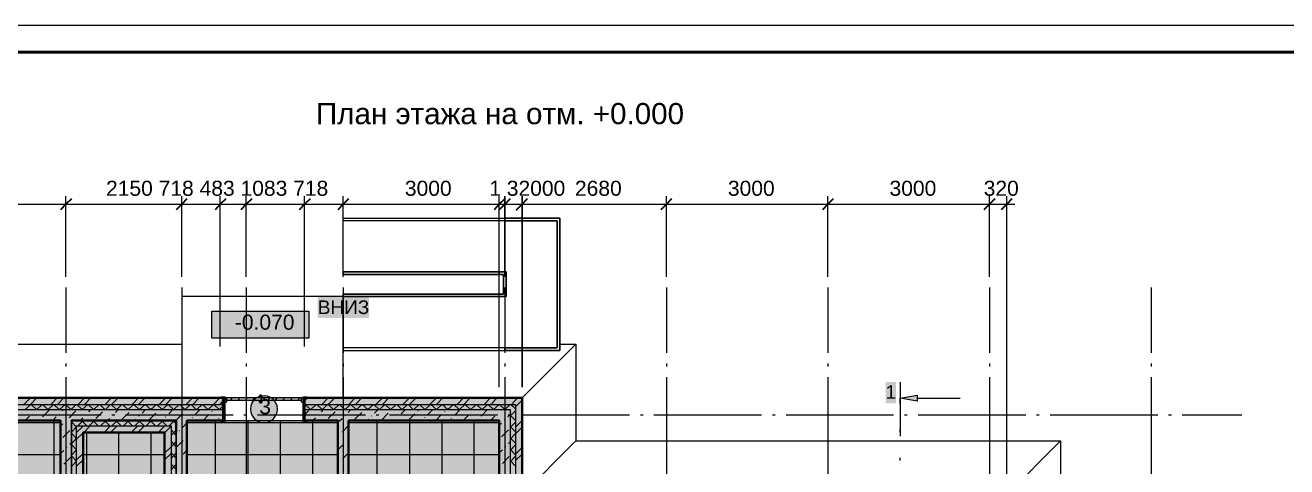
# Model space of a CAD drawing. Header units: millimetres. Extents: x -6983 to 114033, y -5968 to 36007.
# Drawn here: x 8243 to 31659, y 27802 to 36007 of the extents above; entities that cross this region are included whole.
import ezdxf

# ---------------------------------------------------------------- set-up
doc = ezdxf.new("R2010")
doc.units = ezdxf.units.MM
doc.layers.add('PDF _Геометрия', color=7, linetype='Continuous')
doc.layers.add('PDF _Текст', color=7, linetype='Continuous')
doc.layers.add('PDF _Сплошная заливка', color=7, linetype='Continuous', true_color=0xffffff)
doc.styles.add('PDF Arial', font='arial.ttf')

msp = doc.modelspace()

# ---------------------------------------------------------------- hatches: boundary and pattern name
at = {"layer": 'PDF _Сплошная заливка', "transparency": 33554559}
for color, points in [(256, [(13674, 30954), (13674, 30565), (14622, 30565), (14622, 30954)]), (256, [(11707, 30692), (11707, 30193), (13505, 30193), (13505, 30692)]), (256, [(24214, 29380), (24214, 28983), (24405, 28983), (24405, 29380)]), (256, [(11977, 29084), (11977, 29042), (12676, 29042), (12676, 29084)]), (256, [(12739, 29118), (12709, 29122), (12642, 29122), (12608, 29118), (12591, 29110), (12578, 29105), (12561, 29097), (12549, 29093), (12540, 29084), (12532, 29080), (12523, 29071), (12515, 29067), (12506, 29059), (12498, 29055), (12494, 29046), (12477, 29029), (12472, 29021), (12456, 29004), (12451, 28991), (12447, 28983), (12443, 28970), (12439, 28961), (12434, 28949), (12430, 28940), (12426, 28906), (12422, 28877), (12426, 28873), (12426, 28843), (12430, 28843), (12430, 28809), (12434, 28809), (12434, 28801), (12439, 28801), (12439, 28788), (12443, 28788), (12443, 28780), (12447, 28780), (12447, 28767), (12451, 28767), (12451, 28758), (12456, 28758), (12456, 28746), (12460, 28746), (12477, 28729), (12477, 28720), (12481, 28720), (12498, 28703), (12498, 28695), (12506, 28695), (12523, 28678), (12532, 28674), (12549, 28657), (12561, 28653), (12578, 28644), (12591, 28640), (12608, 28631), (12642, 28627), (12709, 28623), (12709, 28627), (12739, 28631), (12752, 28636), (12769, 28644), (12781, 28648), (12807, 28661), (12815, 28669), (12824, 28674), (12832, 28682), (12841, 28686), (12862, 28708), (12866, 28716), (12874, 28725), (12879, 28733), (12887, 28741), (12896, 28758), (12900, 28771), (12904, 28780), (12908, 28792), (12912, 28801), (12917, 28813), (12921, 28843), (12925, 28906), (12921, 28906), (12921, 28936), (12917, 28936), (12917, 28949), (12912, 28949), (12912, 28957), (12908, 28957), (12908, 28970), (12904, 28970), (12904, 28978), (12900, 28978), (12900, 28991), (12896, 28991), (12896, 29000), (12891, 29000), (12891, 29008), (12883, 29016), (12879, 29016), (12879, 29025), (12870, 29033), (12866, 29033), (12866, 29042), (12845, 29063), (12836, 29067), (12832, 29071), (12824, 29076), (12819, 29080), (12811, 29084), (12807, 29088), (12781, 29101), (12769, 29105), (12752, 29114)]), (256, [(12676, 29084), (12676, 29042), (13369, 29042), (13369, 29084)]), (256, [(17343, 29084), (17343, 27282), (17465, 27282), (17465, 29084)]), (7, [(24777, 29029), (24798, 29025), (24798, 29131), (24777, 29131), (24726, 29122), (24705, 29118), (24654, 29110), (24633, 29105), (24582, 29097), (24561, 29093), (24485, 29080), (24561, 29067), (24582, 29063), (24633, 29055), (24654, 29050), (24705, 29042), (24726, 29038)]), (256, [(17042, 28864), (17042, 27062), (17245, 27062), (17245, 28864)]), (256, [(17245, 28961), (17245, 27163), (17343, 27163), (17343, 28961)]), (256, [(8897, 28661), (8897, 25864), (9100, 25864), (9100, 28661)]), (256, [(9100, 28661), (9100, 25966), (9197, 25966), (9197, 28661)]), (256, [(9197, 28661), (9197, 28564), (11046, 28564), (11046, 28661)]), (256, [(11046, 28661), (11046, 25864), (11245, 25864), (11245, 28661)]), (256, [(9197, 28564), (9197, 26084), (9320, 26084), (9320, 28564)]), (256, [(9320, 28564), (9320, 28441), (10949, 28441), (10949, 28564)]), (256, [(10826, 28441), (10826, 25966), (10949, 25966), (10949, 28441)]), (256, [(10949, 28564), (10949, 25864), (11046, 25864), (11046, 28564)])]:
    msp.add_hatch(color=color, dxfattribs=at).paths.add_polyline_path(points)
h = msp.add_hatch(color=256, dxfattribs=at)
h.paths.add_polyline_path([(1103, 28961), (1103, 29084), (-196, 29084), (-196, 28961)])
h.paths.add_polyline_path([(6951, 28961), (6951, 29084), (5300, 29084), (5300, 28961)])
h.paths.add_polyline_path([(11918, 28961), (11918, 29084), (8051, 29084), (8051, 28961)])
h.paths.add_polyline_path([(13429, 29084), (13429, 28961), (17343, 28961), (17343, 29084)])
h.paths.add_polyline_path([(4200, 28961), (4200, 29084), (2203, 29084), (2203, 28961)])
h = msp.add_hatch(color=256, dxfattribs=at)
h.paths.add_polyline_path([(11956, 29093), (11952, 29097), (11867, 29097), (11863, 29088), (11956, 29084)])
h.paths.add_polyline_path([(13484, 29093), (13479, 29097), (13395, 29097), (13395, 29084), (13484, 29084)])
h = msp.add_hatch(color=256, dxfattribs=at)
h.paths.add_polyline_path([(11986, 29008), (11986, 29033), (11973, 29033), (11973, 29084), (11939, 29084), (11939, 29008)])
h.paths.add_polyline_path([(13365, 29033), (13365, 29008), (13408, 29008), (13408, 29084), (13374, 29084), (13374, 29033)])
h = msp.add_hatch(color=256, dxfattribs=at)
h.paths.add_polyline_path([(1103, 28864), (1103, 28961), (-99, 28961), (-99, 28864)])
h.paths.add_polyline_path([(6951, 28864), (6951, 28961), (5300, 28961), (5300, 28864)])
h.paths.add_polyline_path([(11918, 28864), (11918, 28961), (8051, 28961), (8051, 28864)])
h.paths.add_polyline_path([(13429, 28961), (13429, 28864), (17245, 28864), (17245, 28961)])
h.paths.add_polyline_path([(4200, 28864), (4200, 28961), (2203, 28961), (2203, 28864)])
h = msp.add_hatch(color=256, dxfattribs=at)
h.paths.add_polyline_path([(1103, 28661), (1103, 28864), (104, 28864), (104, 28661)])
h.paths.add_polyline_path([(6951, 28661), (6951, 28864), (5300, 28864), (5300, 28661)])
h.paths.add_polyline_path([(11918, 28661), (11918, 28864), (8051, 28864), (8051, 28661)])
h.paths.add_polyline_path([(13429, 28864), (13429, 28661), (17042, 28661), (17042, 28864)])
h.paths.add_polyline_path([(4200, 28661), (4200, 28864), (2203, 28864), (2203, 28661)])
h = msp.add_hatch(color=256, dxfattribs=at)
h.paths.add_polyline_path([(11956, 28661), (11956, 29008), (11939, 29008), (11939, 28661)])
h.paths.add_polyline_path([(13395, 29008), (13395, 28661), (13408, 28661), (13408, 29008)])
h = msp.add_hatch(color=256, dxfattribs=at)
h.paths.add_polyline_path([(17245, 26863), (17245, 21967), (17254, 21967), (17254, 26863)])
h.paths.add_polyline_path([(17042, 24066), (17042, 28661), (14245, 28661), (14245, 25564), (14258, 25564), (14262, 25559), (14258, 25479), (14118, 25475), (14118, 25445), (14089, 25445), (14089, 25458), (14046, 25458), (14046, 25475), (14034, 25475), (14034, 25488), (14030, 25488), (14030, 25559), (14034, 25564), (14046, 25564), (14046, 25665), (13501, 25665), (13496, 25657), (13492, 25653), (13420, 25648), (13420, 25653), (13416, 25653), (13416, 25665), (13412, 25665), (13412, 25788), (13382, 25788), (13382, 25818), (13395, 25818), (13395, 25864), (13412, 25864), (13412, 25873), (13416, 25877), (13501, 25877), (13501, 25864), (14046, 25864), (14046, 28661), (13484, 28661), (13479, 28653), (13395, 28648), (13395, 28661), (11956, 28661), (11952, 28653), (11867, 28648), (11867, 28661), (11245, 28661), (11245, 25864), (11880, 25864), (11880, 25873), (11884, 25877), (11973, 25877), (11973, 25864), (11990, 25864), (11990, 25818), (12003, 25818), (12003, 25788), (11973, 25788), (11969, 25657), (11956, 25653), (11893, 25648), (11893, 25653), (11884, 25653), (11884, 25665), (10302, 25665), (10298, 25657), (10293, 25653), (10221, 25648), (10221, 25653), (10217, 25653), (10217, 25665), (10196, 25665), (10196, 25708), (10183, 25708), (10183, 25737), (10213, 25737), (10213, 25873), (10217, 25877), (10247, 25877), (10247, 26084), (10826, 26084), (10826, 28441), (9320, 28441), (9320, 26084), (9337, 26084), (9337, 25877), (9375, 25877), (9375, 25737), (9405, 25737), (9405, 25708), (9392, 25708), (9392, 25665), (9375, 25665), (9371, 25657), (9358, 25653), (9295, 25648), (9295, 25653), (9286, 25653), (9286, 25665), (7454, 25665), (7450, 25657), (7446, 25653), (7374, 25648), (7374, 25653), (7365, 25653), (7365, 25665), (7344, 25665), (7344, 25708), (7336, 25708), (7336, 25737), (7365, 25737), (7365, 25877), (7454, 25877), (7454, 25864), (8897, 25864), (8897, 28661), (6100, 28661), (6100, 25864), (6434, 25864), (6434, 25873), (6439, 25877), (6523, 25877), (6523, 25737), (6553, 25737), (6553, 25708), (6544, 25708), (6544, 25665), (6523, 25665), (6523, 25653), (6511, 25653), (6443, 25648), (6443, 25653), (6439, 25653), (6439, 25665), (4518, 25665), (4513, 25657), (4505, 25653), (4437, 25648), (4437, 25653), (4429, 25653), (4429, 25665), (4408, 25665), (4408, 25708), (4395, 25708), (4395, 25737), (4424, 25737), (4424, 25873), (4429, 25877), (4518, 25877), (4518, 25864), (5901, 25864), (5901, 28661), (104, 28661), (104, 25864), (3498, 25864), (3498, 25877), (3587, 25877), (3587, 25737), (3616, 25737), (3616, 25708), (3604, 25708), (3604, 25665), (3587, 25665), (3582, 25657), (3570, 25653), (3506, 25648), (3506, 25653), (3498, 25653), (3498, 25665), (3100, 25665), (3100, 23571), (3113, 23571), (3117, 23567), (3113, 23486), (3100, 23482), (3100, 23461), (3058, 23461), (3058, 23448), (3028, 23448), (3028, 23482), (2889, 23482), (2889, 23495), (2884, 23495), (2884, 23562), (2889, 23571), (2901, 23571), (2901, 25665), (104, 25665), (104, 21967), (2901, 21967), (2901, 22551), (2897, 22555), (2889, 22555), (2889, 22564), (2884, 22564), (2884, 22636), (2889, 22640), (3028, 22640), (3028, 22669), (3058, 22669), (3058, 22657), (3100, 22657), (3100, 22640), (3113, 22640), (3117, 22636), (3113, 22559), (3100, 22555), (3100, 21472), (3113, 21472), (3117, 21468), (3113, 21387), (3100, 21383), (3100, 21362), (3058, 21362), (3058, 21349), (3028, 21349), (3028, 21383), (2889, 21383), (2889, 21396), (2884, 21396), (2884, 21464), (2889, 21472), (2901, 21472), (2901, 21764), (104, 21764), (104, 15967), (2681, 15967), (2681, 15980), (2901, 15980), (2901, 20452), (2897, 20457), (2889, 20461), (2884, 20461), (2884, 20537), (2889, 20541), (3028, 20541), (3028, 20571), (3058, 20571), (3058, 20558), (3100, 20558), (3100, 20541), (3113, 20541), (3117, 20537), (3113, 20461), (3100, 20457), (3100, 15967), (5901, 15967), (5901, 16602), (5893, 16606), (5889, 16606), (5889, 16614), (5884, 16614), (5884, 16686), (5889, 16695), (5901, 16695), (5901, 18134), (5889, 18134), (5889, 18146), (5884, 18146), (5884, 18218), (5889, 18222), (5901, 18222), (5901, 20452), (5893, 20457), (5889, 20461), (5884, 20461), (5884, 20537), (5889, 20541), (5901, 20541), (5901, 20558), (5944, 20558), (5944, 20571), (5973, 20571), (5973, 20541), (6113, 20541), (6113, 20457), (6100, 20457), (6100, 18967), (8897, 18967), (8897, 21764), (6100, 21764), (6100, 21472), (6113, 21472), (6113, 21383), (5973, 21383), (5973, 21349), (5944, 21349), (5944, 21362), (5901, 21362), (5901, 21383), (5889, 21383), (5889, 21396), (5884, 21396), (5884, 21464), (5889, 21472), (5901, 21472), (5901, 22551), (5893, 22555), (5889, 22555), (5889, 22564), (5884, 22564), (5884, 22636), (5889, 22640), (5901, 22640), (5901, 22657), (5944, 22657), (5944, 22669), (5973, 22669), (5973, 22640), (6113, 22640), (6113, 22555), (6100, 22555), (6100, 21967), (8897, 21967), (8897, 23863), (6100, 23863), (6100, 23571), (6113, 23571), (6113, 23482), (5973, 23482), (5973, 23448), (5944, 23448), (5944, 23461), (5901, 23461), (5901, 23482), (5889, 23482), (5889, 23495), (5884, 23495), (5884, 23562), (5889, 23571), (5901, 23571), (5901, 24066), (12447, 24066), (12447, 23084), (12460, 23084), (12460, 23000), (12447, 23000), (12447, 22978), (12405, 22978), (12405, 22966), (12371, 22966), (12371, 22995), (12240, 23000), (12235, 23000), (12235, 23012), (12231, 23012), (12231, 23080), (12235, 23084), (12248, 23084), (12248, 23863), (9100, 23863), (9100, 21967), (12248, 21967), (12248, 22064), (12240, 22069), (12235, 22069), (12235, 22077), (12231, 22077), (12231, 22149), (12235, 22158), (12371, 22158), (12371, 22187), (12405, 22187), (12405, 22174), (12447, 22174), (12447, 22158), (12460, 22158), (12460, 22069), (12447, 22069), (12447, 20486), (12460, 20486), (12460, 20402), (12447, 20402), (12447, 20380), (12405, 20380), (12405, 20368), (12371, 20368), (12371, 20397), (12240, 20402), (12235, 20402), (12235, 20410), (12231, 20410), (12231, 20482), (12235, 20486), (12248, 20486), (12248, 21764), (9100, 21764), (9100, 18967), (12248, 18967), (12248, 19466), (12240, 19471), (12235, 19471), (12235, 19479), (12231, 19479), (12231, 19551), (12235, 19555), (12371, 19555), (12371, 19585), (12405, 19585), (12405, 19576), (12447, 19576), (12447, 19555), (12460, 19555), (12460, 19471), (12447, 19471), (12447, 18967), (17042, 18967), (17042, 20567), (14046, 20567), (14046, 22746), (14042, 22750), (14034, 22754), (14030, 22754), (14030, 22830), (14034, 22835), (14046, 22835), (14046, 22851), (14089, 22851), (14089, 22864), (14118, 22864), (14118, 22835), (14262, 22835), (14258, 22754), (14245, 22750), (14245, 20765), (17042, 20765), (17042, 23863), (14245, 23863), (14245, 23765), (14258, 23765), (14262, 23761), (14258, 23681), (14118, 23677), (14118, 23647), (14089, 23647), (14089, 23655), (14046, 23655), (14046, 23677), (14034, 23677), (14034, 23689), (14030, 23689), (14030, 23761), (14034, 23765), (14046, 23765), (14046, 24544), (14042, 24548), (14034, 24552), (14030, 24552), (14030, 24629), (14034, 24633), (14046, 24633), (14046, 24654), (14089, 24654), (14089, 24662), (14118, 24662), (14118, 24633), (14262, 24633), (14258, 24552), (14245, 24548), (14245, 24066)])
h.paths.add_polyline_path([(15646, 17169), (15646, 15967), (17042, 15967), (17042, 16530), (17038, 16534), (17034, 16534), (17034, 16543), (17030, 16543), (17030, 16614), (17034, 16623), (17169, 16623), (17169, 16653), (17199, 16653), (17199, 16640), (17245, 16640), (17245, 16623), (17258, 16623), (17258, 16534), (17245, 16534), (17245, 15967), (18388, 15967), (18388, 15980), (18392, 15984), (18477, 15984), (18477, 15967), (19920, 15967), (19920, 15984), (20004, 15984), (20008, 15980), (20008, 15967), (23876, 15967), (23876, 15980), (23880, 15984), (23965, 15984), (23965, 15967), (25403, 15967), (25403, 15980), (25408, 15984), (25492, 15984), (25496, 15980), (25496, 15967), (26038, 15967), (26038, 16513), (26034, 16517), (26030, 16517), (26030, 16526), (26025, 16526), (26025, 16598), (26030, 16602), (26165, 16602), (26165, 16631), (26195, 16631), (26195, 16623), (26241, 16623), (26241, 16602), (26254, 16602), (26250, 16521), (26241, 16517), (26241, 15967), (29038, 15967), (29038, 16352), (29017, 16352), (29017, 16416), (29038, 16416), (29038, 18231), (29017, 18231), (29017, 18294), (29038, 18294), (29038, 19585), (29017, 19585), (29017, 19653), (29038, 19653), (29038, 21464), (29017, 21464), (29017, 21527), (29038, 21527), (29038, 21764), (26241, 21764), (26241, 21222), (26250, 21222), (26254, 21218), (26250, 21138), (26241, 21134), (26241, 21112), (26195, 21112), (26195, 21100), (26165, 21100), (26165, 21129), (26034, 21134), (26030, 21134), (26030, 21146), (26025, 21146), (26025, 21214), (26030, 21222), (26038, 21222), (26038, 21764), (25839, 21764), (25831, 21756), (25759, 21751), (25759, 21756), (25755, 21756), (25755, 21764), (25733, 21764), (25733, 21811), (25721, 21811), (25721, 21840), (25750, 21840), (25750, 21976), (25755, 21980), (25839, 21980), (25839, 21967), (26038, 21967), (26038, 26863), (23241, 26863), (23241, 21967), (24819, 21967), (24819, 21976), (24824, 21980), (24908, 21980), (24908, 21840), (24942, 21840), (24942, 21806), (24929, 21806), (24929, 21764), (24908, 21764), (24908, 21756), (24896, 21756), (24832, 21751), (24832, 21756), (24824, 21756), (24824, 21764), (22691, 21764), (22683, 21756), (22611, 21751), (22611, 21756), (22602, 21756), (22602, 21764), (22585, 21764), (22585, 21806), (22573, 21806), (22573, 21840), (22602, 21840), (22602, 21967), (21760, 21967), (21760, 21840), (21790, 21840), (21790, 21806), (21781, 21806), (21781, 21764), (21760, 21764), (21760, 21756), (21747, 21756), (21680, 21751), (21680, 21756), (21676, 21756), (21676, 21764), (18362, 21764), (18362, 21756), (18354, 21756), (18282, 21751), (18282, 21756), (18278, 21756), (18278, 21764), (18257, 21764), (18257, 21811), (18244, 21811), (18244, 21840), (18274, 21840), (18274, 21967), (17436, 21967), (17436, 21840), (17465, 21840), (17465, 21806), (17453, 21806), (17453, 21764), (17436, 21764), (17432, 21760), (17419, 21756), (17355, 21751), (17355, 21756), (17347, 21756), (17347, 21764), (17245, 21764), (17245, 18150), (17258, 18150), (17258, 18062), (17245, 18062), (17245, 18040), (17199, 18040), (17199, 18032), (17169, 18032), (17169, 18062), (17034, 18062), (17034, 18070), (17030, 18070), (17030, 18146), (17034, 18150), (17042, 18150), (17042, 18768), (11245, 18768), (11245, 15967), (14127, 15967), (14127, 15980), (14123, 15980), (14123, 15988), (14118, 15988), (14118, 15997), (14114, 15997), (14114, 16005), (14110, 16005), (14110, 16014), (14106, 16014), (14106, 16022), (14101, 16022), (14101, 16031), (14097, 16031), (14097, 16043), (14093, 16043), (14093, 16052), (14089, 16052), (14089, 16060), (14085, 16060), (14085, 16069), (14080, 16069), (14080, 16077), (14076, 16077), (14076, 16086), (14072, 16086), (14072, 16094), (14068, 16094), (14068, 16103), (14063, 16103), (14063, 16115), (14059, 16115), (14059, 16124), (14055, 16124), (14055, 16132), (14051, 16132), (14051, 16141), (14046, 16141), (14046, 16149), (14042, 16149), (14042, 16158), (14038, 16158), (14038, 16166), (14034, 16166), (14034, 16174), (14030, 16174), (14030, 16187), (14025, 16187), (14025, 16196), (14021, 16196), (14021, 16204), (14017, 16204), (14017, 16213), (14013, 16213), (14013, 16221), (14008, 16221), (14008, 16229), (14004, 16229), (14004, 16238), (14000, 16238), (14000, 16251), (13996, 16251), (13996, 16259), (13991, 16259), (13991, 16268), (13987, 16268), (13987, 16276), (13983, 16276), (13983, 16284), (13979, 16284), (13979, 16293), (13975, 16293), (13975, 16301), (13970, 16301), (13970, 16310), (13966, 16310), (13966, 16323), (13962, 16323), (13962, 16331), (13958, 16331), (13958, 16339), (13953, 16339), (13953, 16348), (13949, 16348), (13949, 16356), (13945, 16356), (13945, 16365), (13941, 16365), (13941, 16373), (13936, 16373), (13936, 16382), (13932, 16382), (13932, 16394), (13928, 16394), (13928, 16403), (13924, 16403), (13924, 16411), (13920, 16411), (13920, 16420), (13915, 16420), (13915, 16428), (13911, 16428), (13911, 16437), (13907, 16437), (13907, 16445), (13903, 16445), (13903, 16454), (13898, 16458), (13886, 16462), (13801, 16483), (13788, 16488), (13704, 16509), (13716, 16513), (13759, 16534), (13771, 16538), (13814, 16559), (13826, 16564), (13869, 16585), (13881, 16589), (13924, 16610), (13936, 16614), (13987, 16640), (13903, 16661), (13881, 16665), (13814, 16682), (13793, 16682), (13793, 16695), (13788, 16695), (13788, 16703), (13784, 16703), (13784, 16712), (13780, 16712), (13780, 16720), (13776, 16720), (13776, 16729), (13771, 16729), (13771, 16741), (13767, 16741), (13767, 16750), (13763, 16750), (13763, 16758), (13759, 16758), (13759, 16767), (13755, 16767), (13755, 16775), (13750, 16775), (13750, 16784), (13746, 16784), (13746, 16796), (13742, 16796), (13742, 16805), (13738, 16805), (13738, 16813), (13733, 16813), (13733, 16822), (13729, 16822), (13729, 16830), (13725, 16830), (13725, 16839), (13721, 16839), (13721, 16851), (13716, 16851), (13716, 16860), (13712, 16860), (13712, 16868), (13708, 16868), (13708, 16877), (13704, 16877), (13704, 16885), (13700, 16885), (13700, 16894), (13695, 16894), (13695, 16906), (13691, 16906), (13691, 16915), (13687, 16915), (13687, 16923), (13683, 16923), (13683, 16932), (13678, 16932), (13678, 16940), (13674, 16940), (13674, 16949), (13670, 16949), (13670, 16961), (13666, 16961), (13666, 16970), (13661, 16970), (13661, 16978), (13657, 16978), (13657, 16987), (13653, 16987), (13653, 16995), (13649, 16995), (13649, 17004), (13645, 17004), (13645, 17016), (13640, 17016), (13640, 17025), (13636, 17025), (13636, 17033), (13632, 17033), (13632, 17042), (13628, 17042), (13628, 17050), (13623, 17050), (13623, 17059), (13619, 17059), (13619, 17071), (13615, 17071), (13615, 17080), (13611, 17080), (13611, 17088), (13606, 17088), (13606, 17097), (13602, 17097), (13602, 17105), (13598, 17105), (13598, 17114), (13594, 17114), (13594, 17126), (13589, 17126), (13589, 17135), (13585, 17135), (13585, 17143), (13581, 17143), (13581, 17152), (13577, 17152), (13577, 17160), (13573, 17160), (13573, 17169)])
h = msp.add_hatch(color=256, dxfattribs=at)
h.paths.add_polyline_path([(11952, 28653), (11956, 28661), (11863, 28661), (11867, 28657), (11867, 28648)])
h.paths.add_polyline_path([(13479, 28653), (13484, 28661), (13395, 28661), (13395, 28648)])
h = msp.add_hatch(color=256, dxfattribs=at)
h.paths.add_polyline_path([(14245, 22801), (14046, 22801), (14046, 20567), (14245, 20567)])
h.paths.add_polyline_path([(14046, 25509), (14245, 25509), (14245, 28661), (14046, 28661)])
h.paths.add_polyline_path([(14046, 23710), (14245, 23710), (14245, 24599), (14046, 24599)])

# ---------------------------------------------------------------- linework, layer by layer
at = {"layer": 'PDF _Геометрия', "lineweight": 9}
for points in [[(-6983, 36007), (52378, 36007), (52378, -5968), (-6983, -5968)], [(8999, 31331), (8999, 32681), (8999, 32829)], [(11148, 31331), (11148, 32681), (11148, 32829)], [(11863, 30036), (11863, 32681), (11863, 32829)], [(12345, 31331), (12345, 32681), (12345, 32829)], [(13429, 30036), (13429, 32681), (13429, 32829)], [(14144, 31331), (14144, 32681), (14144, 32829)], [(17042, 29283), (17042, 32681), (17042, 32829)], [(20144, 31331), (20144, 32681), (20144, 32829)], [(23140, 31331), (23140, 32681), (23140, 32829)], [(26140, 31331), (26140, 32681), (26140, 32829)], [(26461, 27485), (26461, 32681), (26461, 32829)], [(-467, 32681), (3, 32681), (1103, 32681), (2203, 32681), (3003, 32681), (4200, 32681), (5300, 32681), (5999, 32681), (6951, 32681), (8051, 32681), (8999, 32681), (11148, 32681), (11863, 32681), (12345, 32681), (13429, 32681), (14144, 32681), (17144, 32681), (17613, 32681)], [(16894, 32681), (17144, 32681), (17465, 32681), (20144, 32681), (23140, 32681), (26140, 32681), (26609, 32681)], [(17144, 31424), (17144, 32372), (14144, 32372), (14144, 32423), (17144, 32423), (17144, 32372), (18117, 32372), (17144, 32372), (14144, 32372), (14144, 32423), (17144, 32423)], [(14144, 31399), (14144, 32397)], [(17144, 30963), (17144, 30011), (18117, 30011), (18117, 32372), (18117, 30011), (17144, 30011), (14144, 30011), (14144, 29960), (17144, 29960)], [(18168, 30083), (18464, 30083), (18464, 28284), (27460, 28284), (27460, 23186), (30456, 23186), (30456, 21967), (29457, 21967), (29457, 22187), (26461, 22187), (26461, 27282), (17465, 27282), (17465, 29084), (14144, 29084), (14144, 30963), (11148, 30963), (11148, 29084), (-319, 29084), (-319, 15548), (2681, 15548)], [(17042, 30963), (14144, 30963), (14144, 31009), (17042, 31009)], [(14144, 30988), (14144, 29985)], [(26275, 6552), (26461, 6552), (26461, 11262), (26461, 15548), (29457, 15548), (29457, 15768), (30456, 15768), (30456, 14550), (27460, 14550), (27460, 5554), (27240, 5554), (27240, 1276), (10319, 1276), (10319, 1056), (1683, 1056), (1683, 14550), (-1317, 14550), (-1317, 30083), (11148, 30083)], [(8216, 28961), (8338, 29084)], [(8338, 28961), (8457, 29084)], [(8719, 28961), (8838, 29084)], [(8842, 28961), (8960, 29084)], [(9223, 28961), (9341, 29084)], [(9345, 28961), (9464, 29084)], [(9726, 28961), (9845, 29084)], [(9845, 28961), (9967, 29084)], [(10226, 28961), (10348, 29084)], [(10348, 28961), (10471, 29084)], [(10729, 28961), (10852, 29084)], [(10852, 28961), (10970, 29084)], [(11233, 28961), (11351, 29084)], [(11355, 28961), (11474, 29084)], [(11639, 28864), (11736, 28961), (11855, 29084)], [(12062, 29042), (12087, 29084)], [(12202, 29042), (12223, 29084)], [(12337, 29042), (12362, 29084)], [(12477, 29042), (12502, 29084)], [(12646, 29084), (12646, 29088), (12642, 29088), (12633, 29088), (12629, 29088), (12621, 29088), (12612, 29088), (12608, 29088), (12599, 29088), (12591, 29088), (12587, 29088), (12582, 29088)], [(12646, 29088), (12642, 29088), (12633, 29088), (12629, 29088), (12621, 29088), (12612, 29088), (12608, 29088), (12599, 29088), (12591, 29088), (12587, 29088), (12582, 29088), (12582, 29084)], [(12582, 29042), (12582, 29033), (12587, 29033), (12591, 29033), (12599, 29033), (12608, 29033), (12612, 29033), (12621, 29033), (12629, 29033), (12633, 29033), (12642, 29033), (12646, 29033)], [(12582, 29033), (12587, 29033), (12591, 29033), (12599, 29033), (12608, 29033), (12612, 29033), (12621, 29033), (12629, 29033), (12633, 29033), (12642, 29033), (12646, 29033), (12646, 29042)], [(12587, 29088), (12587, 29088)], [(12587, 29088), (12587, 29088)], [(12616, 29042), (12642, 29084), (12633, 29084), (12629, 29084), (12621, 29084), (12612, 29084), (12608, 29084), (12599, 29084), (12591, 29084), (12587, 29084)], [(12587, 29084), (12587, 29084)], [(12587, 29042), (12587, 29042)], [(12587, 29042), (12591, 29042), (12599, 29042), (12608, 29042), (12612, 29042), (12621, 29042), (12629, 29042), (12633, 29042), (12642, 29042)], [(12625, 29101), (12633, 29101), (12621, 29101), (12608, 29101), (12595, 29101), (12591, 29101), (12591, 29122), (12599, 29131), (12604, 29131), (12612, 29131), (12625, 29131), (12612, 29131), (12604, 29131), (12599, 29131)], [(12595, 29101), (12591, 29101)], [(12604, 29088), (12604, 29093), (12599, 29101), (12595, 29101), (12599, 29101)], [(12612, 29088), (12612, 29088)], [(12612, 29088), (12612, 29088)], [(12629, 29131), (12625, 29131), (12629, 29131), (12637, 29114), (12637, 29101), (12633, 29101), (12637, 29101)], [(12633, 29101), (12625, 29097), (12625, 29093), (12625, 29088)], [(12642, 29088), (12642, 29088)], [(12642, 29088), (12642, 29088)], [(12642, 29084), (12642, 29084)], [(12642, 29042), (12642, 29042)], [(12756, 29042), (12777, 29084)], [(12891, 29042), (12917, 29084)], [(13031, 29042), (13056, 29084)], [(13171, 29042), (13196, 29084)], [(13310, 29042), (13331, 29084)], [(13429, 29025), (13484, 29084)], [(13450, 29084), (13433, 29097)], [(13746, 28961), (13865, 29084)], [(13869, 28961), (13987, 29084)], [(14250, 28961), (14368, 29084)], [(14372, 28961), (14491, 29084)], [(14753, 28961), (14872, 29084)], [(14872, 28961), (14994, 29084)], [(15252, 28961), (15375, 29084)], [(15375, 28961), (15498, 29084)], [(15756, 28961), (15879, 29084)], [(15879, 28961), (15997, 29084)], [(16259, 28961), (16378, 29084)], [(16382, 28961), (16501, 29084)], [(16763, 28961), (16881, 29084)], [(16886, 28961), (17004, 29084)], [(17267, 28961), (17343, 29042), (17385, 29084)], [(17343, 28919), (17465, 29042)], [(24485, 28974), (24485, 29076)], [(24798, 29076), (25598, 29076)], [(8051, 28961), (11918, 28961)], [(8051, 28864), (11918, 28864)], [(8245, 28864), (8347, 28961)], [(8453, 28864), (8351, 28961)], [(8436, 28856), (8444, 28864)], [(8457, 28864), (8558, 28961)], [(8664, 28864), (8563, 28961)], [(8563, 28729), (8690, 28856)], [(8668, 28864), (8770, 28961)], [(8876, 28864), (8774, 28961)], [(8880, 28864), (8982, 28961)], [(8931, 28839), (8952, 28864)], [(9087, 28864), (8990, 28961)], [(9058, 28712), (9185, 28839)], [(9092, 28864), (9193, 28961)], [(9299, 28864), (9202, 28961)], [(9303, 28864), (9405, 28961)], [(9511, 28864), (9413, 28961)], [(9426, 28826), (9460, 28864)], [(9519, 28864), (9616, 28961)], [(9553, 28699), (9680, 28826)], [(9722, 28864), (9625, 28961)], [(9731, 28864), (9828, 28961)], [(9938, 28864), (9836, 28961)], [(9917, 28813), (9967, 28864)], [(9942, 28864), (10039, 28961)], [(10044, 28686), (10171, 28813)], [(10149, 28864), (10048, 28961)], [(10154, 28864), (10251, 28961)], [(10361, 28864), (10259, 28961)], [(10365, 28864), (10467, 28961)], [(10412, 28796), (10475, 28864)], [(10573, 28864), (10471, 28961)], [(10577, 28864), (10678, 28961)], [(10784, 28864), (10683, 28961)], [(10721, 28856), (10725, 28856)], [(10788, 28864), (10890, 28961)], [(10996, 28864), (10894, 28961)], [(10907, 28784), (10983, 28864)], [(11000, 28864), (11101, 28961)], [(11207, 28864), (11110, 28961)], [(11211, 28864), (11313, 28961)], [(11216, 28839), (11220, 28843)], [(11419, 28864), (11322, 28961)], [(11398, 28771), (11491, 28864)], [(11427, 28864), (11525, 28961)], [(11630, 28864), (11533, 28961)], [(11711, 28826), (11711, 28830)], [(11846, 28864), (11745, 28961)], [(11850, 28864), (11918, 28932)], [(11859, 28961), (11918, 29025)], [(11939, 28826), (11956, 28839)], [(12587, 29033), (12587, 29033)], [(12587, 29033), (12587, 29033)], [(12599, 28991), (12604, 28991), (12599, 28991), (12591, 29008), (12591, 29021), (12595, 29021), (12591, 29021)], [(12595, 29021), (12604, 29025), (12604, 29029), (12604, 29033)], [(12599, 29021), (12595, 29021), (12608, 29021), (12621, 29021), (12633, 29021), (12637, 29021), (12637, 29000), (12629, 28991), (12625, 28991), (12612, 28991), (12604, 28991), (12612, 28991), (12625, 28991), (12629, 28991)], [(12612, 29033), (12612, 29033)], [(12612, 29033), (12612, 29033)], [(12625, 29033), (12625, 29029), (12629, 29021), (12633, 29021), (12625, 29021)], [(12633, 29021), (12637, 29021)], [(12642, 29033), (12642, 29033)], [(12642, 29033), (12642, 29033)], [(13395, 28923), (13408, 28936)], [(13429, 28957), (13433, 28961)], [(13429, 28961), (17042, 28961), (17245, 28961), (17343, 28961), (17343, 27282), (17343, 27163), (26038, 27163), (26241, 27163), (26338, 27163), (26338, 26363)], [(13429, 28864), (17042, 28864), (17245, 28864), (17245, 27282), (17245, 27163), (17245, 27062), (26038, 27062), (26241, 27062), (26241, 26363)], [(13429, 28767), (13501, 28839)], [(13539, 28864), (13441, 28961)], [(13547, 28864), (13645, 28961)], [(13755, 28864), (13653, 28961)], [(13742, 28826), (13780, 28864)], [(13759, 28864), (13856, 28961)], [(13966, 28864), (13865, 28961)], [(13869, 28699), (13996, 28826)], [(13970, 28864), (14068, 28961)], [(14178, 28864), (14076, 28961)], [(14182, 28864), (14283, 28961)], [(14237, 28813), (14288, 28864)], [(14389, 28864), (14288, 28961)], [(14364, 28686), (14491, 28813)], [(14393, 28864), (14495, 28961)], [(14601, 28864), (14499, 28961)], [(14605, 28864), (14707, 28961)], [(14812, 28864), (14711, 28961)], [(14728, 28796), (14795, 28864)], [(14817, 28864), (14918, 28961)], [(15024, 28864), (14927, 28961)], [(15028, 28864), (15130, 28961)], [(15041, 28856), (15041, 28856)], [(15235, 28864), (15138, 28961)], [(15223, 28784), (15303, 28864)], [(15240, 28864), (15341, 28961)], [(15447, 28864), (15350, 28961)], [(15456, 28864), (15553, 28961)], [(15532, 28839), (15536, 28843)], [(15663, 28864), (15561, 28961)], [(15667, 28864), (15764, 28961)], [(15718, 28771), (15811, 28864)], [(15874, 28864), (15773, 28961)], [(15879, 28864), (15976, 28961)], [(16086, 28864), (15984, 28961)], [(16027, 28826), (16031, 28830)], [(16090, 28864), (16192, 28961)], [(16298, 28864), (16196, 28961)], [(16213, 28754), (16319, 28864)], [(16302, 28864), (16403, 28961)], [(16509, 28864), (16408, 28961)], [(16513, 28864), (16615, 28961)], [(16522, 28813), (16522, 28813)], [(16721, 28864), (16619, 28961)], [(16704, 28741), (16826, 28864)], [(16725, 28864), (16826, 28961)], [(16932, 28864), (16835, 28961)], [(16936, 28864), (17038, 28961)], [(17144, 28864), (17046, 28961)], [(17072, 28856), (17080, 28864)], [(17148, 28864), (17245, 28957), (17250, 28961)], [(17245, 28746), (17343, 28843)], [(17343, 28877), (17258, 28961)], [(6100, 28627), (8897, 28627)], [(8245, 28661), (8322, 28741)], [(8381, 28796), (8381, 28801)], [(8508, 28669), (8508, 28674)], [(8753, 28661), (8817, 28729)], [(8783, 25864), (8783, 28661)], [(8876, 28784), (8876, 28788)], [(8897, 28555), (8944, 28602)], [(9003, 28657), (9003, 28661)], [(9100, 28657), (9104, 28661)], [(9100, 25966), (9100, 26084), (9100, 28661), (9100, 26084)], [(9197, 28538), (9100, 28640)], [(9219, 28564), (9316, 28661)], [(9261, 28661), (9312, 28712)], [(9388, 28564), (9286, 28661)], [(9367, 28771), (9371, 28771)], [(9430, 28564), (9527, 28661)], [(9599, 28564), (9498, 28661)], [(9642, 28564), (9743, 28661)], [(9811, 28564), (9714, 28661)], [(9769, 28661), (9807, 28699)], [(9853, 28564), (9955, 28661)], [(9862, 28754), (9866, 28758)], [(10023, 28564), (9925, 28661)], [(10065, 28564), (10166, 28661)], [(10234, 28564), (10137, 28661)], [(10276, 28661), (10298, 28686)], [(10276, 28564), (10378, 28661)], [(10450, 28564), (10348, 28661)], [(10357, 28741), (10357, 28746)], [(10488, 28564), (10589, 28661)], [(10539, 28669), (10666, 28796)], [(10661, 28564), (10560, 28661)], [(10700, 28564), (10801, 28661)], [(10873, 28564), (10771, 28661)], [(10784, 28661), (10793, 28669)], [(10848, 28729), (10852, 28729)], [(10915, 28564), (11013, 28661)], [(11046, 28598), (10983, 28661)], [(11038, 28661), (11161, 28784)], [(11161, 28530), (11245, 28619)], [(11245, 28627), (14046, 28627)], [(11343, 28712), (11347, 28716)], [(11495, 28661), (11863, 28661)], [(11546, 28661), (11652, 28771)], [(11778, 25864), (11778, 28661)], [(11838, 28699), (11838, 28703)], [(11893, 28754), (11918, 28780)], [(11956, 28661), (13395, 28661)], [(12379, 25864), (12379, 28661)], [(12980, 25864), (12980, 28661)], [(13577, 28661), (13628, 28712)], [(13581, 25864), (13581, 28661)], [(13687, 28771), (13687, 28771)], [(14046, 28623), (14085, 28661), (14123, 28699)], [(14123, 28445), (14245, 28568)], [(14178, 28754), (14182, 28758)], [(14245, 28627), (17042, 28627)], [(14592, 28661), (14618, 28686)], [(14673, 28741), (14677, 28746)], [(14778, 24066), (14778, 28661)], [(14855, 28669), (14982, 28796)], [(15100, 28661), (15109, 28669)], [(15168, 28729), (15168, 28729)], [(15189, 28661), (17042, 28661)], [(15354, 28661), (15477, 28784)], [(15379, 24066), (15379, 28661)], [(15659, 28712), (15663, 28716)], [(15862, 28661), (15972, 28771)], [(15980, 24066), (15980, 28661)], [(16154, 28699), (16158, 28703)], [(16374, 28661), (16467, 28754)], [(16577, 24066), (16577, 28661)], [(16649, 28686), (16649, 28686)], [(16881, 28661), (16958, 28741)], [(17017, 28796), (17017, 28801)], [(17042, 28572), (17085, 28614)], [(17144, 28669), (17144, 28674)], [(17199, 28729), (17245, 28771)], [(17343, 28665), (17245, 28763)], [(17245, 28534), (17343, 28631)], [(17343, 28538), (17465, 28661)], [(8944, 28348), (9070, 28475)], [(9100, 28445), (9197, 28543)], [(9197, 28327), (9100, 28428)], [(9197, 28437), (9320, 28555), (9324, 28564)], [(9337, 25966), (9197, 25966), (9197, 26084), (9197, 28564), (9320, 28564), (10949, 28564), (10949, 28441), (10949, 25966), (10826, 25966), (10247, 25966), (10365, 26084)], [(9197, 28314), (9320, 28433)], [(9329, 28441), (9447, 28564)], [(9384, 25737), (9384, 28441)], [(9709, 28441), (9828, 28564)], [(9828, 28441), (9951, 28564)], [(9980, 25699), (9980, 28441)], [(10209, 28441), (10331, 28564)], [(10331, 28441), (10454, 28564)], [(10581, 26084), (10581, 28441)], [(10712, 28441), (10835, 28564)], [(10826, 28437), (10835, 28441), (10949, 28555)], [(11046, 28386), (10949, 28488)], [(10949, 28386), (11046, 28483)], [(11046, 28564), (11046, 28441), (11046, 25864), (11046, 28441)], [(11101, 28475), (11106, 28475)], [(11228, 28348), (11233, 28348)], [(14068, 28390), (14068, 28390)], [(17085, 28361), (17211, 28488)], [(17343, 28449), (17245, 28551)], [(17245, 28318), (17343, 28420)], [(17343, 28238), (17245, 28339)], [(17343, 28416), (17465, 28538)], [(24485, 28445), (24485, 28496)], [(8897, 28047), (8960, 28107)], [(9015, 28162), (9015, 28166)], [(9070, 28221), (9100, 28246)], [(9100, 28229), (9197, 28331)], [(9197, 28115), (9100, 28217)], [(9100, 28018), (9197, 28119)], [(10826, 28056), (10949, 28174)], [(11046, 28174), (10949, 28276)], [(10949, 28170), (11046, 28272)], [(11046, 28162), (11173, 28289)], [(11173, 28035), (11245, 28111)], [(14046, 28115), (14135, 28204)], [(14195, 28263), (14195, 28263)], [(17042, 28136), (17042, 26863)], [(17042, 28064), (17101, 28119)], [(17156, 28179), (17161, 28179)], [(17211, 28234), (17245, 28263)], [(17245, 28107), (17343, 28208)], [(17343, 28026), (17245, 28128)], [(17343, 28035), (17465, 28158)], [(6100, 28031), (8897, 28031)], [(8960, 27853), (9087, 27980)], [(9197, 27904), (9100, 28005)], [(9100, 27806), (9197, 27908)], [(9197, 27933), (9320, 28052)], [(9197, 27811), (9320, 27929)], [(9320, 28031), (10826, 28031)], [(10826, 27933), (10949, 28052)], [(11046, 27963), (10949, 28064)], [(10949, 27959), (11046, 28060)], [(11046, 27908), (11059, 27925)], [(11118, 27980), (11118, 27980)], [(11245, 28031), (14046, 28031)], [(14080, 27895), (14085, 27895)], [(14135, 27950), (14245, 28060)], [(14245, 28031), (17042, 28031)], [(17101, 27866), (17228, 27992)], [(17245, 27895), (17343, 27997)], [(17343, 27815), (17245, 27916)], [(17343, 27916), (17465, 28035)], [(24485, 27916), (24485, 27967)], [(11046, 27751), (10949, 27853)], [(10949, 27747), (11046, 27849)], [(11245, 27853), (11245, 27853)], [(17042, 27811), (17046, 27811)]]:
    msp.add_lwpolyline(points, dxfattribs=at)
at = {"layer": 'PDF _Геометрия', "lineweight": 50}
msp.add_lwpolyline([(51878, -5469), (51878, 35507), (-4994, 35507), (-4994, -5469)], close=True, dxfattribs=at)
at = {"layer": 'PDF _Геометрия', "lineweight": 9}
for points in [[(17144, 31331), (17144, 32681), (17144, 32829), (17144, 32681)], [(17465, 29283), (17465, 32681), (17465, 32829), (17465, 32681)], [(18168, 32423), (17144, 32423), (18168, 32423), (18168, 29960), (17144, 29960), (17144, 30011), (14144, 30011), (14144, 29960), (17144, 29960), (18168, 29960)], [(17169, 31424), (14144, 31424), (17042, 31424), (17042, 31373), (17042, 31424), (17169, 31424), (17169, 31297), (17169, 31086), (17118, 31086), (17169, 31086), (17169, 30963), (17042, 30963), (17042, 31009), (14144, 31009), (14144, 30963), (17042, 30963), (17169, 30963), (17169, 31086), (17169, 31297)], [(17118, 31373), (14144, 31373), (14144, 31424), (14144, 31373), (17042, 31373), (17118, 31373), (17118, 31297), (17118, 31086), (17118, 31009), (17042, 31009), (17118, 31009), (17118, 31086), (17118, 31297)], [(13505, 30193), (11707, 30193), (11707, 30692), (13505, 30692)], [(12422, 28873), (12430, 28809), (12456, 28746), (12498, 28695), (12549, 28653), (12608, 28627), (12676, 28619), (12739, 28627), (12798, 28653), (12853, 28695), (12891, 28746), (12917, 28809), (12925, 28873), (12917, 28936), (12891, 29000), (12853, 29050), (12798, 29088), (12739, 29114), (12676, 29122), (12608, 29114), (12549, 29088), (12498, 29050), (12456, 29000), (12430, 28936)], [(12608, 29088), (12612, 29088), (12616, 29088), (12621, 29088), (12616, 29088), (12612, 29088)], [(24798, 29131), (24798, 29021), (24485, 29076)], [(12621, 29033), (12616, 29033), (12612, 29033), (12608, 29033), (12612, 29033), (12616, 29033)]]:
    msp.add_lwpolyline(points, close=True, dxfattribs=at)
at = {"layer": 'PDF _Геометрия', "lineweight": 35}
for points in [[(9100, 32782), (8999, 32681), (8897, 32579)], [(11245, 32782), (11148, 32681), (11046, 32579)], [(11965, 32782), (11863, 32681), (11766, 32579)], [(12447, 32782), (12345, 32681), (12248, 32579)], [(13530, 32782), (13429, 32681), (13327, 32579)], [(14245, 32782), (14144, 32681), (14046, 32579)], [(17144, 32782), (17042, 32681), (16945, 32579)], [(20241, 32782), (20144, 32681), (20042, 32579)], [(23241, 32782), (23140, 32681), (23042, 32579)], [(26241, 32782), (26140, 32681), (26038, 32579)], [(26558, 32782), (26461, 32681), (26360, 32579)]]:
    msp.add_lwpolyline(points, dxfattribs=at)
for points in [[(17245, 32782), (17144, 32681), (17042, 32579), (17144, 32681)], [(17563, 32782), (17465, 32681), (17364, 32579), (17465, 32681)]]:
    msp.add_lwpolyline(points, close=True, dxfattribs=at)
at = {"layer": 'PDF _Геометрия', "lineweight": 20}
for points in [[(8999, 31132), (8999, 29922)], [(11148, 31132), (11148, 29922)], [(12345, 31132), (12345, 29922)], [(14144, 31132), (14144, 29922)], [(17144, 31132), (17144, 29922)], [(20144, 31132), (20144, 29922)], [(23140, 31132), (23140, 29922)], [(26140, 31132), (26140, 29922)], [(29140, 31132), (29140, 29922)], [(8999, 29723), (8999, 29668)], [(11148, 29723), (11148, 29668)], [(12345, 29723), (12345, 29668)], [(14144, 29723), (14144, 29668)], [(17144, 29723), (17144, 29668)], [(20144, 29723), (20144, 29668)], [(23140, 29723), (23140, 29668)], [(26140, 29723), (26140, 29668)], [(29140, 29723), (29140, 29668)], [(8999, 29469), (8999, 27472)], [(11148, 29469), (11148, 27472)], [(12345, 29469), (12345, 27472)], [(14144, 29469), (14144, 27472)], [(17144, 29469), (17144, 27472)], [(20144, 29469), (20144, 27472)], [(23140, 29469), (23140, 27472)], [(24485, 29376), (24485, 28373)], [(26140, 29469), (26140, 27472)], [(29140, 29469), (29140, 27472)], [(9654, 28763), (7653, 28763)], [(9904, 28763), (9853, 28763)], [(12104, 28763), (10107, 28763)], [(12358, 28763), (12303, 28763)], [(14558, 28763), (12557, 28763)], [(14808, 28763), (14757, 28763)], [(17008, 28763), (15007, 28763)], [(17262, 28763), (17207, 28763)], [(19458, 28763), (17461, 28763)], [(19712, 28763), (19661, 28763)], [(21912, 28763), (19911, 28763)], [(22162, 28763), (22111, 28763)], [(24362, 28763), (22365, 28763)], [(24616, 28763), (24561, 28763)], [(26817, 28763), (24815, 28763)], [(27066, 28763), (27015, 28763)], [(29267, 28763), (27269, 28763)], [(29520, 28763), (29465, 28763)], [(30824, 28763), (29719, 28763)]]:
    msp.add_lwpolyline(points, dxfattribs=at)
at = {"layer": 'PDF _Геометрия', "lineweight": 13}
for points in [[(17465, 29084), (18464, 30083)], [(17465, 27282), (18464, 28284)], [(26461, 27282), (27460, 28284)]]:
    msp.add_lwpolyline(points, dxfattribs=at)
at = {"layer": 'PDF _Геометрия', "lineweight": 40}
msp.add_lwpolyline([(10247, 26084), (10247, 25864), (10247, 25665), (11935, 25665), (11935, 25864), (11245, 25864), (11245, 28661), (11918, 28661), (11918, 29084), (8051, 29084), (8051, 28661), (8897, 28661), (8897, 25864), (7399, 25864), (7399, 25665), (9337, 25665), (9337, 25864), (9337, 26084), (9320, 26084), (9320, 28441), (10826, 28441), (10826, 26084)], close=True, dxfattribs=at)
at = {"layer": 'PDF _Геометрия', "lineweight": 13}
for points in [[(11863, 29084), (11956, 29084), (11956, 29088), (11952, 29093), (11944, 29097), (11876, 29097), (11867, 29093), (11863, 29088)], [(11939, 29008), (11986, 29008), (11986, 29033), (11973, 29033), (11973, 29084), (11939, 29084)], [(11977, 29042), (12676, 29042), (12676, 29084), (11977, 29084)], [(12676, 29042), (13369, 29042), (13369, 29084), (12676, 29084)], [(13365, 29008), (13408, 29008), (13408, 29084), (13374, 29084), (13374, 29033), (13365, 29033)], [(13395, 29084), (13484, 29084), (13484, 29088), (13479, 29093), (13475, 29097), (13403, 29097), (13395, 29093), (13395, 29088)], [(11939, 28661), (11956, 28661), (11956, 29008), (11939, 29008)], [(13395, 28661), (13408, 28661), (13408, 29008), (13395, 29008)], [(11956, 28661), (11863, 28661), (11863, 28657), (11867, 28648), (11876, 28648), (11944, 28648), (11952, 28648), (11956, 28657)], [(13484, 28661), (13395, 28661), (13395, 28657), (13395, 28648), (13403, 28648), (13475, 28648), (13479, 28648), (13484, 28657)]]:
    msp.add_lwpolyline(points, close=True, dxfattribs=at)
at = {"layer": 'PDF _Геометрия', "color": 36, "lineweight": 9, "true_color": 0x7f3f00}
for points in [[(11918, 28661), (11939, 28661), (11939, 29084), (11918, 29084)], [(13408, 28661), (13429, 28661), (13429, 29084), (13408, 29084)]]:
    msp.add_lwpolyline(points, close=True, dxfattribs=at)
at = {"layer": 'PDF _Геометрия', "lineweight": 40}
for points in [[(17465, 27282), (17465, 29084), (17343, 29084), (17042, 29084), (13429, 29084), (13429, 28661), (14046, 28661), (14046, 25864)], [(11046, 28564), (11046, 28661), (9320, 28661), (9197, 28661), (9100, 28661), (11046, 28661), (11046, 28441)], [(14245, 25509), (14245, 28661), (17042, 28661), (17042, 27282)]]:
    msp.add_lwpolyline(points, dxfattribs=at)

# ---------------------------------------------------------------- texts
at = {"layer": 'PDF _Текст', "attachment_point": 7, "style": 'PDF Arial'}
for s, insert, char_height in [('План этажа на отм. +0.000', (13640, 34162), 392.99), ('2150 718 483 1083 718', (9743, 32833), 279.48), ('3000', (15290, 32833), 279.5), ('1 32000', (16856, 32833), 279.5), ('2680', (18447, 32833), 279.5), ('3000', (21286, 32833), 279.5), ('3000', (24286, 32833), 279.5), ('320', (26034, 32833), 279.5), ('ВНИЗ', (13674, 30637), 252.1), ('-0.070', (12134, 30345), 279.5), ('1', (24214, 29067), 251), ('3', (12587, 28775), 280)]:
    msp.add_mtext(s, dxfattribs=dict(at, insert=insert, char_height=char_height))

doc.saveas('drawing.dxf')
